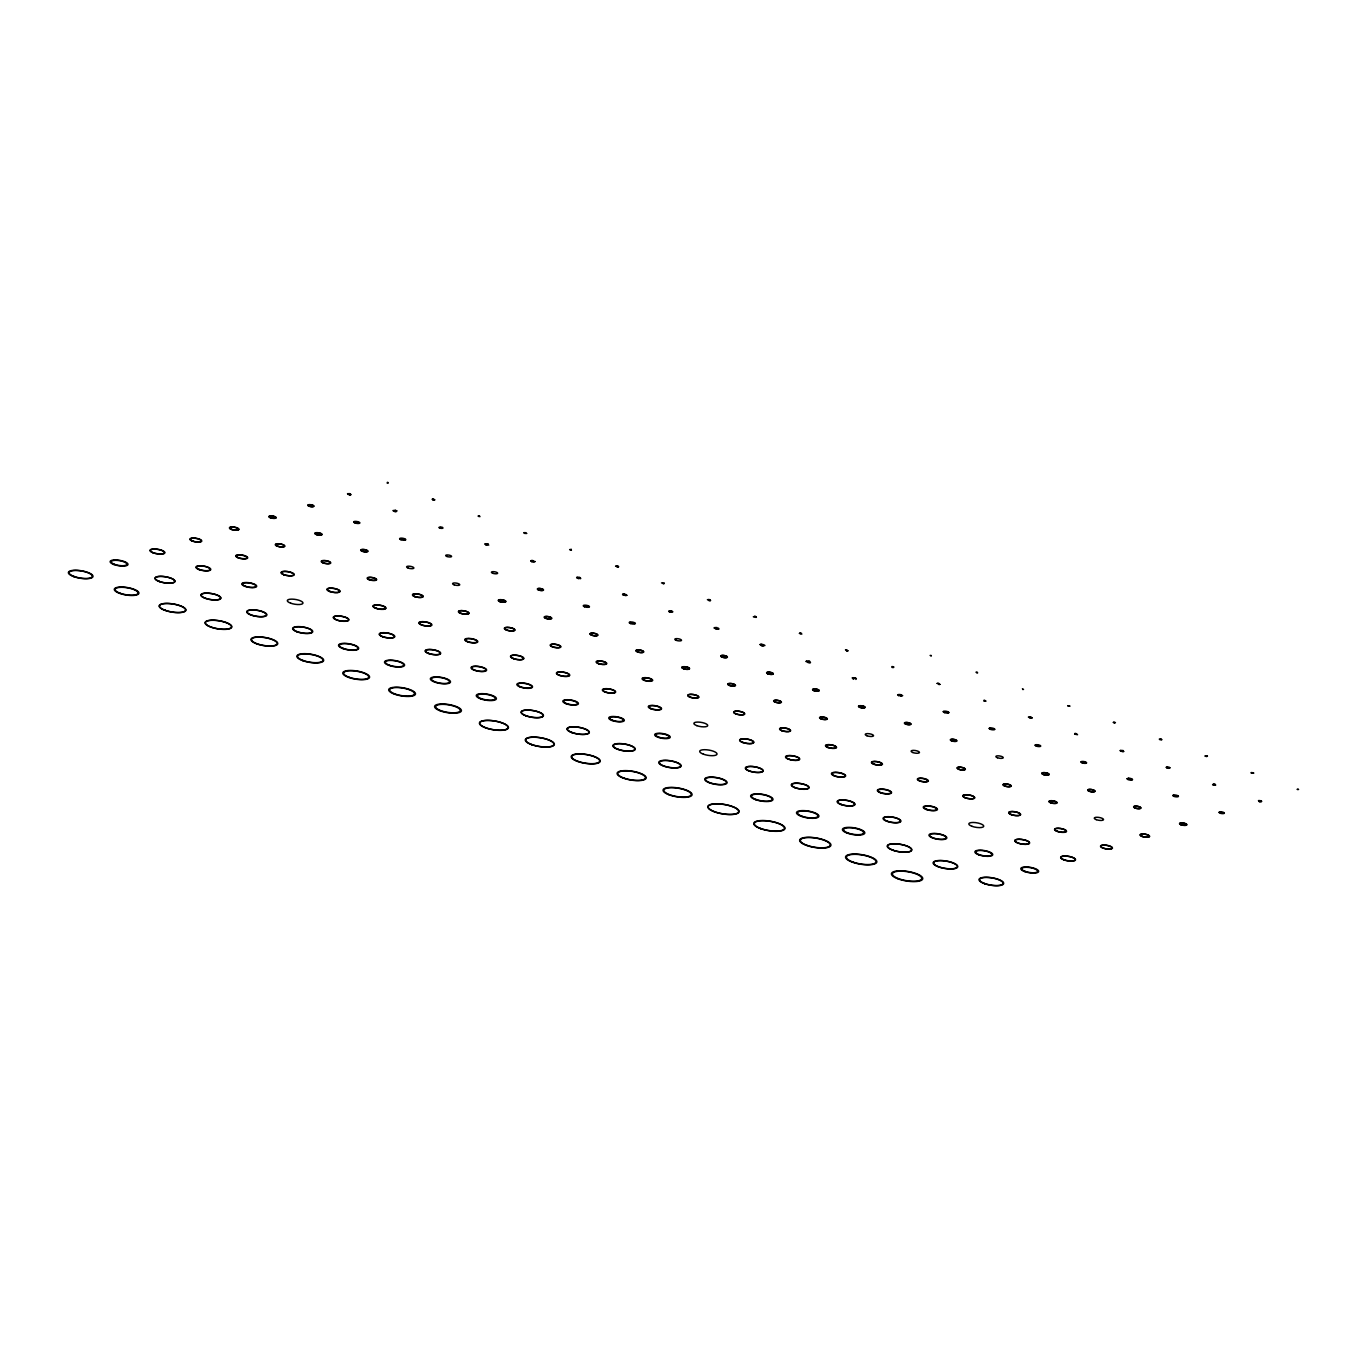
<?xml version="1.0" encoding="UTF-8"?>
<svg xmlns="http://www.w3.org/2000/svg" width="1368" height="1368" viewBox="0 0 1368 1368"><rect width="100%" height="100%" fill="white"/><g stroke="black" fill="none" stroke-linecap="round" stroke-linejoin="round"><path stroke-width="1.5" d="M394.976 511.598L392.924 510.589L395.335 510.298M530.972 560.794L531.605 560.589M535.11 561.513L531.605 561.632M577.399 578.356L576.646 577.501L579.126 577.381M764.951 645.508L763.498 644.584M806.128 661.616L806.607 661M1029.848 717.875L1028.394 717.071L1030.275 716.832M1032.173 717.721L1029.967 717.892M1120.306 750.844L1121.093 751.186L1120.255 750.519M484.768 544.054L486.05 544.909M580.75 578.39L580.442 578.732M714.985 627.502L714.01 627.912L716.011 628.955M716.165 628.989L718.679 629.024L718.456 628.083M756.384 617.293L755.7 617.413M799.305 633.418L801.477 633.213M534.82 561.667L533.366 561.923M615.566 566.232L617.19 566.113M661.479 582.99L662.112 582.768M985.986 701.083L984.139 700.091M1261.484 801.562L1259.244 801.682M523.995 532.648L525.928 532.699M571.379 549.303L569.652 549.611L571.431 550.312M626.493 595.285L624.595 594.071M710.591 600.449L709.496 599.697M756.35 617.19L754.418 616.318M762.489 644.345L759.975 644.533L761.429 645.628M434.836 499.85L433.571 499.953M439.761 527.056L438.854 527.535L440.496 528.253M530.733 560.743L532.289 560.572M760.317 644.465L761.463 644.277M806.231 661.274L808.009 662.471M901.187 696.073L902.675 695.628L901.016 694.876M1113.347 722.389C1118.408 722.355 1112.817 723.33 1114.373 723.022M1159.26 739.148L1160.252 739.062M1169.247 768.354L1170.016 767.875L1168.87 767.328M1205.174 755.923L1206.986 755.923M1251.087 772.681L1251.874 772.527M1067.69 705.7L1069.759 706.025M1069.742 706.179L1068.186 706.144M930.103 655.426L931.163 655.443M526.817 533.452L524.782 533.417M663.993 583.743L664.369 583.196M707.393 599.663L709.547 599.663M899.033 694.636L897.647 695.012L899.323 695.816M1167.349 767.089L1166.494 767.653M977.18 672.133C973.503 672.098 979.779 673.124 976.855 672.731M442.856 528.287L442.462 528.39M848.006 650.758L846.484 650.775M898.537 694.705L898.759 695.628M938.995 683.453L937.251 683.487M1032.139 717.909L1030.788 718.012M1113.398 722.355L1114.339 722.287M1161.569 739.866L1159.842 739.712M1215.673 785.01L1214.066 784.993M1253.327 773.279L1251.293 773.074M1258.645 800.707L1259.671 801.682M1260.783 801.768L1261.672 801.221M1023.538 689.438L1022.409 688.805M347.506 493.677L348.378 493.66M350.43 494.72L350.071 493.899L350.841 494.429M434.528 499.85L433.759 499.97M624.116 594.105L622.867 594.293L624.355 594.122M669.944 610.778L668.73 611.257L669.431 611.821M718.764 628.989L717.807 629.109M856.385 678.477L856.129 678.545M939.97 684.359L938.602 684.41M433.16 499.098L432.202 499.166L433.998 499.234M576.886 577.381L577.963 577.33M626.63 595.422L623.551 595.2M669.704 610.898L668.866 611.496M708.453 600.449L710.419 600.552M810.506 662.557L808.129 662.574M855.41 678.066C849.22 676.561 854.487 679.93 853.717 679.28M856.009 679.229L855.889 679.434M937.097 683.401L938.38 683.419M1120.495 750.365L1123.179 750.553M1122.016 751.511L1123.915 751.459L1121.811 751.391M1298.386 789.353L1297.086 789.37L1298.557 789.473M478.27 515.839L478.834 515.787M486.239 543.814L485.315 543.78L487.162 543.831M488.718 545.182L488 544.122M617.344 567.07L618.421 567.053L617.122 567.053M709.479 600.637L710.283 600.586M672.013 612.146L672.834 611.787L671.483 611.154M846.518 649.817L845.475 649.817L846.963 649.885M810.318 662.608L809.172 662.608M939.85 684.393L938.875 684.359M1206.713 756.607L1205.157 756.128M847.801 650.826L846.672 650.877M1077.556 734.719L1074.632 734.12M350.687 494.84L348.891 494.652M616.113 566.01L618.165 566.301M799.75 633.093L800.348 633.076M801.853 634.085L800.383 633.982M852.401 677.776L854.47 677.844M898.314 694.551L899.939 694.67M1215.451 785.078L1213.433 784.856M1258.457 800.588L1259.073 800.536M350.499 494.857L349.592 494.857M985.268 701.117L985.439 701.203M931.351 655.973L930.873 655.87M762.848 645.833L763.925 645.918M388.204 483.178L387.127 483.075M396.173 511.7L395.113 511.666M479.963 516.642L478.304 516.352M893.321 667.618L891.953 667.413M899.272 694.619L900.076 694.688M901.392 696.209L900.777 696.192M1167.246 767.02L1166.152 767.311L1167.297 768.132M531.93 560.487L533.554 560.777M708.419 599.543L709.445 599.646M891.902 666.541L893.39 666.763M1023.042 689.523L1022.768 689.506M387.383 482.323L387.948 482.408M348.754 493.66L349.267 493.711M441.676 528.424L440.633 528.287M671.192 612.18L670.132 612.146M984.943 701.22L983.763 701.014M1075.727 733.573L1074.735 733.556L1076.753 733.71M662.83 582.871L663.805 582.973M715.772 627.45L717.225 627.655M807.582 660.966L809.206 661.223M1167.485 767.02L1169.794 767.653M440.53 526.971L441.83 527.193M663.343 583.845L663.121 583.726M625.108 595.525L626.886 595.251L625.826 594.447M670.081 610.778L671.893 611.154M1168.563 768.354L1167.605 768.132M1259.432 800.554L1260.578 800.742M487.367 545.234L486.085 544.994M762.882 645.901L761.583 645.679M1160.303 739.011L1161.295 739.233M1252.233 772.629L1253.669 773.108M1215.109 784.12L1212.578 784.668M349.028 493.574L350.259 493.831M479.262 515.804L479.535 515.839M579.04 578.75L578.117 578.493M1206.473 755.871L1207.465 756.111M1213.912 783.915L1212.783 784.634M900.058 694.551L901.17 694.773M1030.258 716.781L1031.181 717.02M754.914 616.318L755.854 616.54M433.417 499.85L432.51 499.645M395.335 510.349L397.113 510.931M487.145 543.9L488.137 544.071M854.572 677.981L855.564 678.118M1252.524 772.663L1253.567 772.988M617.447 566.164L618.661 566.591M579.416 577.433L580.066 577.638M669.995 612.112L669.978 611.992M892.928 666.729L893.937 667.122M808.967 661.24L809.924 661.445M432.955 499.816L432.562 499.576M524.696 533.383L523.995 533.024M440.257 528.185L439.607 527.945M532.203 561.735L531.28 561.393M1160.936 739.182L1161.842 739.575M753.323 616.797L754.281 617.173M623.928 595.217L622.525 594.311L623.483 595.08M579.707 577.604L580.408 577.775M1260.92 800.844L1261.21 801.101M442.462 527.398L442.77 527.535M347.746 494.173L348.327 494.481M354.141 521.977L359.442 522.901L354.192 521.875M400.191 538.77L405.219 539.591L400.191 538.77M583.657 605.785L589.027 606.725L583.709 605.682M629.707 622.56L634.803 623.398L629.707 622.56M943.424 711.651L948.725 712.574L943.458 711.599M989.406 728.426L994.57 729.315L989.44 728.375M1035.388 745.201L1040.415 746.073L1035.405 745.15M1081.319 761.959L1086.312 762.831L1081.336 761.908M1127.283 778.734L1132.157 779.589L1127.3 778.683M1173.265 795.509L1178.019 796.279L1173.265 795.509M1219.315 812.284L1223.779 813.071L1219.333 812.25M1220.341 811.908L1220.222 811.925A2.839 0.855 9.3 0 0 1219.948 813.156A2.839 0.855 9.3 0 0 1224.326 813.173A2.839 0.855 9.3 0 0 1220.359 811.72M1128.685 778.306L1128.532 778.324A2.839 0.855 9.3 0 0 1128.121 779.64A2.839 0.855 9.3 0 0 1132.516 779.64A2.839 0.855 9.3 0 0 1128.532 778.187M944.484 712.591A2.839 0.855 9.3 0 0 948.862 712.591A2.839 0.855 9.3 0 0 944.895 711.155A2.839 0.855 9.3 0 0 944.484 712.591M990.398 729.349A2.839 0.855 9.3 0 0 994.775 729.366A2.839 0.855 9.3 0 0 990.808 727.913A2.839 0.855 9.3 0 0 990.398 729.349M1036.311 746.107A2.839 0.855 9.3 0 0 1040.689 746.124A2.839 0.855 9.3 0 0 1036.705 744.671A2.839 0.855 9.3 0 0 1036.311 746.107M1082.208 762.882A2.839 0.855 9.3 0 0 1086.602 762.882A2.839 0.855 9.3 0 0 1082.618 761.429A2.839 0.855 9.3 0 0 1082.208 762.882M1174.035 796.398A2.839 0.855 9.3 0 0 1178.412 796.415A2.839 0.855 9.3 0 0 1174.445 794.962A2.839 0.855 9.3 0 0 1174.035 796.398M309.117 506.211A3.112 0.941 9.3 0 0 313.939 506.211A3.112 0.941 9.3 0 0 309.578 504.621A3.112 0.941 9.3 0 0 309.117 506.211M309.288 506.16A2.821 0.855 9.3 0 0 313.665 506.16A2.821 0.855 9.3 0 0 309.698 504.724A2.821 0.855 9.3 0 0 309.288 506.16M355.03 522.969A3.112 0.941 9.3 0 0 359.852 522.969A3.112 0.941 9.3 0 0 355.475 521.379A3.112 0.941 9.3 0 0 355.03 522.969M400.944 539.727A3.112 0.941 9.3 0 0 405.766 539.744A3.112 0.941 9.3 0 0 401.388 538.137A3.112 0.941 9.3 0 0 400.944 539.727M446.926 556.468A2.992 0.906 9.3 0 0 451.56 556.485A2.992 0.906 9.3 0 0 447.353 554.946A2.992 0.906 9.3 0 0 446.926 556.468M492.736 573.26A3.146 0.958 9.3 0 0 497.627 573.26A3.146 0.958 9.3 0 0 493.198 571.653A3.146 0.958 9.3 0 0 492.736 573.26M538.65 590.018A3.146 0.958 9.3 0 0 543.524 590.035A3.146 0.958 9.3 0 0 539.112 588.411A3.146 0.958 9.3 0 0 538.65 590.018M538.821 589.967A2.856 0.872 9.3 0 0 543.25 589.984A2.856 0.872 9.3 0 0 539.231 588.514A2.856 0.872 9.3 0 0 538.821 589.967M584.563 606.776A3.146 0.958 9.3 0 0 589.437 606.793A3.146 0.958 9.3 0 0 585.025 605.169A3.146 0.958 9.3 0 0 584.563 606.776M630.477 623.534A3.146 0.958 9.3 0 0 635.351 623.551A3.146 0.958 9.3 0 0 630.939 621.944A3.146 0.958 9.3 0 0 630.477 623.534M676.254 640.344A3.403 1.026 9.3 0 0 681.503 640.361A3.403 1.026 9.3 0 0 676.732 638.617A3.403 1.026 9.3 0 0 676.254 640.344M722.15 657.102A3.403 1.026 9.3 0 0 727.417 657.119A3.403 1.026 9.3 0 0 722.646 655.375A3.403 1.026 9.3 0 0 722.15 657.102A3.181 0.975 9.3 0 0 727.212 657.085A3.181 0.975 9.3 0 0 722.731 655.443A3.181 0.975 9.3 0 0 722.27 657.067M768.064 673.877A3.403 1.026 9.3 0 0 773.33 673.877A3.403 1.026 9.3 0 0 768.559 672.133A3.403 1.026 9.3 0 0 768.064 673.877M768.235 673.826A3.112 0.941 9.3 0 0 773.057 673.826A3.112 0.941 9.3 0 0 768.679 672.235A3.112 0.941 9.3 0 0 768.235 673.826M813.977 690.635A3.403 1.026 9.3 0 0 819.244 690.635A3.403 1.026 9.3 0 0 814.473 688.908A3.403 1.026 9.3 0 0 813.977 690.635M814.165 690.584A3.078 0.941 9.3 0 0 818.936 690.584A3.078 0.941 9.3 0 0 814.61 689.01A3.078 0.941 9.3 0 0 814.165 690.584M859.891 707.393A3.403 1.026 9.3 0 0 865.157 707.41A3.403 1.026 9.3 0 0 860.386 705.666A3.403 1.026 9.3 0 0 859.891 707.393M860.096 707.324A3.044 0.923 9.3 0 0 864.798 707.341A3.044 0.923 9.3 0 0 860.523 705.785A3.044 0.923 9.3 0 0 860.096 707.324M905.804 724.151A3.403 1.026 9.3 0 0 911.071 724.168A3.403 1.026 9.3 0 0 906.283 722.424A3.403 1.026 9.3 0 0 905.804 724.151M906.043 724.082A2.975 0.906 9.3 0 0 910.643 724.099A2.975 0.906 9.3 0 0 906.471 722.561A2.975 0.906 9.3 0 0 906.043 724.082M951.718 740.909A3.403 1.026 9.3 0 0 956.967 740.926A3.403 1.026 9.3 0 0 952.196 739.182A3.403 1.026 9.3 0 0 951.718 740.909M952.025 740.823A2.839 0.855 9.3 0 0 956.42 740.823A2.839 0.855 9.3 0 0 952.436 739.37A2.839 0.855 9.3 0 0 952.025 740.823M997.426 757.735A3.762 1.146 9.3 0 0 1003.24 757.752A3.762 1.146 9.3 0 0 997.956 755.82A3.762 1.146 9.3 0 0 997.426 757.735M1043.322 774.493A3.762 1.146 9.3 0 0 1049.153 774.51A3.762 1.146 9.3 0 0 1043.87 772.595A3.762 1.146 9.3 0 0 1043.322 774.493M1043.459 774.459A3.54 1.077 9.3 0 0 1048.931 774.476A3.54 1.077 9.3 0 0 1043.955 772.663A3.54 1.077 9.3 0 0 1043.459 774.459M1089.236 791.268A3.762 1.146 9.3 0 0 1095.05 791.268A3.762 1.146 9.3 0 0 1089.783 789.353A3.762 1.146 9.3 0 0 1089.236 791.268M1089.407 791.217A3.471 1.06 9.3 0 0 1094.776 791.217A3.471 1.06 9.3 0 0 1089.903 789.439A3.471 1.06 9.3 0 0 1089.407 791.217M1135.149 808.026A3.762 1.146 9.3 0 0 1140.963 808.043A3.762 1.146 9.3 0 0 1135.697 806.111A3.762 1.146 9.3 0 0 1135.149 808.026A3.437 1.043 9.3 0 0 1140.655 807.975A3.437 1.043 9.3 0 0 1135.833 806.214A3.437 1.043 9.3 0 0 1135.337 807.975M1181.063 824.784A3.762 1.146 9.3 0 0 1186.877 824.801A3.762 1.146 9.3 0 0 1181.61 822.869A3.762 1.146 9.3 0 0 1181.063 824.784M1181.268 824.733A3.403 1.026 9.3 0 0 1186.535 824.733A3.403 1.026 9.3 0 0 1181.747 822.989A3.403 1.026 9.3 0 0 1181.268 824.733M270.402 517.788A3.762 1.146 9.3 0 0 276.216 517.788A3.762 1.146 9.3 0 0 270.932 515.873A3.762 1.146 9.3 0 0 270.402 517.788M270.642 517.702A3.334 1.009 9.3 0 0 275.789 517.72A3.334 1.009 9.3 0 0 271.12 516.01A3.334 1.009 9.3 0 0 270.642 517.702M316.316 534.546A3.762 1.146 9.3 0 0 322.13 534.546A3.762 1.146 9.3 0 0 316.846 532.631A3.762 1.146 9.3 0 0 316.316 534.546M316.589 534.461A3.266 0.992 9.3 0 0 321.634 534.478A3.266 0.992 9.3 0 0 317.051 532.802A3.266 0.992 9.3 0 0 316.589 534.461M362.212 551.304A3.762 1.146 9.3 0 0 368.026 551.321A3.762 1.146 9.3 0 0 362.759 549.389A3.762 1.146 9.3 0 0 362.212 551.304M362.537 551.201A3.181 0.975 9.3 0 0 367.479 551.219A3.181 0.975 9.3 0 0 362.999 549.577A3.181 0.975 9.3 0 0 362.537 551.201M408.177 568.062A3.676 1.111 9.3 0 0 413.871 568.062A3.676 1.111 9.3 0 0 408.707 566.181A3.676 1.111 9.3 0 0 408.177 568.062M454.125 584.803A3.608 1.094 9.3 0 0 459.716 584.82A3.608 1.094 9.3 0 0 454.638 582.956A3.608 1.094 9.3 0 0 454.125 584.803M499.867 601.612A3.899 1.18 9.3 0 0 505.904 601.629A3.899 1.18 9.3 0 0 500.431 599.629A3.899 1.18 9.3 0 0 499.867 601.612M500.072 601.561A3.54 1.077 9.3 0 0 505.561 601.561A3.54 1.077 9.3 0 0 500.585 599.748A3.54 1.077 9.3 0 0 500.072 601.561M545.781 618.37A3.899 1.18 9.3 0 0 551.817 618.387A3.899 1.18 9.3 0 0 546.345 616.387A3.899 1.18 9.3 0 0 545.781 618.37M546.02 618.302A3.471 1.06 9.3 0 0 551.389 618.319A3.471 1.06 9.3 0 0 546.516 616.54A3.471 1.06 9.3 0 0 546.02 618.302M591.66 635.145A3.967 1.197 9.3 0 0 597.799 635.162A3.967 1.197 9.3 0 0 592.224 633.127A3.967 1.197 9.3 0 0 591.66 635.145A3.813 1.163 9.3 0 0 597.662 635.145A3.813 1.163 9.3 0 0 592.293 633.179A3.813 1.163 9.3 0 0 591.728 635.128M637.556 651.903A3.967 1.197 9.3 0 0 643.712 651.92A3.967 1.197 9.3 0 0 638.138 649.885A3.967 1.197 9.3 0 0 637.556 651.903A3.745 1.146 9.3 0 0 643.49 651.886A3.745 1.146 9.3 0 0 638.223 649.971A3.745 1.146 9.3 0 0 637.676 651.869M683.47 668.678A3.967 1.197 9.3 0 0 689.609 668.678A3.967 1.197 9.3 0 0 684.051 666.661A3.967 1.197 9.3 0 0 683.47 668.678A3.676 1.111 9.3 0 0 689.335 668.644A3.676 1.111 9.3 0 0 684.171 666.746A3.676 1.111 9.3 0 0 683.641 668.627M729.383 685.436A3.967 1.197 9.3 0 0 735.522 685.454A3.967 1.197 9.3 0 0 729.965 683.419A3.967 1.197 9.3 0 0 729.383 685.436M729.589 685.368A3.608 1.094 9.3 0 0 735.18 685.385A3.608 1.094 9.3 0 0 730.102 683.538A3.608 1.094 9.3 0 0 729.589 685.368M775.297 702.194A3.967 1.197 9.3 0 0 781.436 702.212A3.967 1.197 9.3 0 0 775.878 700.177A3.967 1.197 9.3 0 0 775.297 702.194M775.536 702.126A3.54 1.077 9.3 0 0 781.025 702.143A3.54 1.077 9.3 0 0 776.049 700.313A3.54 1.077 9.3 0 0 775.536 702.126M821.21 718.952A3.967 1.197 9.3 0 0 827.349 718.969A3.967 1.197 9.3 0 0 821.775 716.935A3.967 1.197 9.3 0 0 821.21 718.952M821.535 718.867A3.403 1.026 9.3 0 0 826.785 718.867A3.403 1.026 9.3 0 0 822.014 717.123A3.403 1.026 9.3 0 0 821.535 718.867M866.953 735.762A4.241 1.3 9.3 0 0 873.536 735.779A4.241 1.3 9.3 0 0 867.568 733.607A4.241 1.3 9.3 0 0 866.953 735.762M912.866 752.537A4.241 1.3 9.3 0 0 919.45 752.537A4.241 1.3 9.3 0 0 913.482 750.365A4.241 1.3 9.3 0 0 912.866 752.537M958.78 769.295A4.241 1.3 9.3 0 0 965.363 769.312A4.241 1.3 9.3 0 0 959.395 767.123A4.241 1.3 9.3 0 0 958.78 769.295A3.899 1.18 9.3 0 0 965.004 769.244A3.899 1.18 9.3 0 0 959.549 767.243A3.899 1.18 9.3 0 0 958.985 769.226M1004.693 786.053A4.241 1.3 9.3 0 0 1011.277 786.07A4.241 1.3 9.3 0 0 1005.309 783.881A4.241 1.3 9.3 0 0 1004.693 786.053M1004.933 785.984A3.813 1.163 9.3 0 0 1010.849 785.984A3.813 1.163 9.3 0 0 1005.48 784.035A3.813 1.163 9.3 0 0 1004.933 785.984M1050.607 802.811A4.241 1.3 9.3 0 0 1057.173 802.828A4.241 1.3 9.3 0 0 1051.223 800.656A4.241 1.3 9.3 0 0 1050.607 802.811M1050.915 802.725A3.676 1.111 9.3 0 0 1056.626 802.725A3.676 1.111 9.3 0 0 1051.445 800.844A3.676 1.111 9.3 0 0 1050.915 802.725M1096.264 819.654A4.668 1.419 9.3 0 0 1103.514 819.671A4.668 1.419 9.3 0 0 1096.948 817.26A4.668 1.419 9.3 0 0 1096.264 819.654M1142.058 836.446A4.891 1.488 9.3 0 0 1149.633 836.464A4.891 1.488 9.3 0 0 1142.776 833.95A4.891 1.488 9.3 0 0 1142.058 836.446M1142.229 836.395A4.6 1.402 9.3 0 0 1149.359 836.412A4.6 1.402 9.3 0 0 1142.879 834.053A4.6 1.402 9.3 0 0 1142.229 836.395M231.397 529.433A4.891 1.488 9.3 0 0 238.972 529.45A4.891 1.488 9.3 0 0 232.098 526.954A4.891 1.488 9.3 0 0 231.397 529.433M231.602 529.382A4.514 1.368 9.3 0 0 238.613 529.399A4.514 1.368 9.3 0 0 232.252 527.073A4.514 1.368 9.3 0 0 231.602 529.382M277.311 546.208A4.891 1.488 9.3 0 0 284.869 546.225A4.891 1.488 9.3 0 0 278.012 543.712A4.891 1.488 9.3 0 0 277.311 546.208M277.55 546.14A4.463 1.351 9.3 0 0 284.458 546.14A4.463 1.351 9.3 0 0 278.2 543.865A4.463 1.351 9.3 0 0 277.55 546.14M323.224 562.966A4.891 1.488 9.3 0 0 330.782 562.983A4.891 1.488 9.3 0 0 323.925 560.47A4.891 1.488 9.3 0 0 323.224 562.966M323.532 562.864A4.326 1.317 9.3 0 0 330.235 562.881A4.326 1.317 9.3 0 0 324.165 560.675A4.326 1.317 9.3 0 0 323.532 562.864M369.121 579.724A4.891 1.488 9.3 0 0 376.696 579.741A4.891 1.488 9.3 0 0 369.839 577.245A4.891 1.488 9.3 0 0 369.121 579.724M369.531 579.604A4.172 1.265 9.3 0 0 375.995 579.622A4.172 1.265 9.3 0 0 370.129 577.484A4.172 1.265 9.3 0 0 369.531 579.604M414.726 596.585A5.455 1.659 9.3 0 0 423.174 596.602A5.455 1.659 9.3 0 0 415.513 593.798A5.455 1.659 9.3 0 0 414.726 596.585M414.846 596.551A5.233 1.59 9.3 0 0 422.951 596.568A5.233 1.59 9.3 0 0 415.598 593.883A5.233 1.59 9.3 0 0 414.846 596.551M460.623 613.343A5.455 1.659 9.3 0 0 469.07 613.36A5.455 1.659 9.3 0 0 461.426 610.573A5.455 1.659 9.3 0 0 460.623 613.343M460.794 613.291A5.164 1.573 9.3 0 0 468.796 613.309A5.164 1.573 9.3 0 0 461.529 610.658A5.164 1.573 9.3 0 0 460.794 613.291M506.536 630.101A5.455 1.659 9.3 0 0 514.984 630.118A5.455 1.659 9.3 0 0 507.323 627.331A5.455 1.659 9.3 0 0 506.536 630.101M506.741 630.049A5.096 1.556 9.3 0 0 514.642 630.067A5.096 1.556 9.3 0 0 507.477 627.45A5.096 1.556 9.3 0 0 506.741 630.049M552.45 646.876A5.455 1.659 9.3 0 0 560.897 646.893A5.455 1.659 9.3 0 0 553.236 644.089A5.455 1.659 9.3 0 0 552.45 646.876M552.689 646.79A5.027 1.522 9.3 0 0 560.487 646.808A5.027 1.522 9.3 0 0 553.424 644.242A5.027 1.522 9.3 0 0 552.689 646.79M598.363 663.634A5.455 1.659 9.3 0 0 606.811 663.651A5.455 1.659 9.3 0 0 599.15 660.847A5.455 1.659 9.3 0 0 598.363 663.634M598.688 663.531A4.891 1.488 9.3 0 0 606.246 663.548A4.891 1.488 9.3 0 0 599.389 661.052A4.891 1.488 9.3 0 0 598.688 663.531M644.277 680.392A5.455 1.659 9.3 0 0 652.724 680.409A5.455 1.659 9.3 0 0 645.063 677.622A5.455 1.659 9.3 0 0 644.277 680.392M644.67 680.272A4.737 1.436 9.3 0 0 652.023 680.289A4.737 1.436 9.3 0 0 645.354 677.861A4.737 1.436 9.3 0 0 644.67 680.272M690.071 697.184A5.66 1.727 9.3 0 0 698.843 697.201A5.66 1.727 9.3 0 0 690.891 694.311A5.66 1.727 9.3 0 0 690.071 697.184M690.19 697.15A5.455 1.659 9.3 0 0 698.62 697.167A5.455 1.659 9.3 0 0 690.977 694.38A5.455 1.659 9.3 0 0 690.19 697.15M735.967 713.959A5.66 1.727 9.3 0 0 744.739 713.976A5.66 1.727 9.3 0 0 736.788 711.069A5.66 1.727 9.3 0 0 735.967 713.959M736.138 713.908A5.386 1.642 9.3 0 0 744.466 713.925A5.386 1.642 9.3 0 0 736.907 711.155A5.386 1.642 9.3 0 0 736.138 713.908M781.88 730.717A5.66 1.727 9.3 0 0 790.653 730.734A5.66 1.727 9.3 0 0 782.701 727.827A5.66 1.727 9.3 0 0 781.88 730.717M782.086 730.649A5.301 1.607 9.3 0 0 790.311 730.666A5.301 1.607 9.3 0 0 782.855 727.947A5.301 1.607 9.3 0 0 782.086 730.649M827.794 747.475A5.66 1.727 9.3 0 0 836.566 747.492A5.66 1.727 9.3 0 0 828.615 744.585A5.66 1.727 9.3 0 0 827.794 747.475M828.033 747.407A5.233 1.59 9.3 0 0 836.156 747.424A5.233 1.59 9.3 0 0 828.786 744.739A5.233 1.59 9.3 0 0 828.033 747.407M873.707 764.233A5.66 1.727 9.3 0 0 882.48 764.25A5.66 1.727 9.3 0 0 874.528 761.36A5.66 1.727 9.3 0 0 873.707 764.233M874.032 764.148A5.096 1.556 9.3 0 0 881.915 764.165A5.096 1.556 9.3 0 0 874.768 761.548A5.096 1.556 9.3 0 0 874.032 764.148M919.621 780.991A5.66 1.727 9.3 0 0 928.393 781.025A5.66 1.727 9.3 0 0 920.442 778.118A5.66 1.727 9.3 0 0 919.621 780.991M920.014 780.871A4.959 1.505 9.3 0 0 927.692 780.889A4.959 1.505 9.3 0 0 920.732 778.358A4.959 1.505 9.3 0 0 920.014 780.871M965.278 797.835A6.122 1.864 9.3 0 0 974.751 797.852A6.122 1.864 9.3 0 0 966.15 794.722A6.122 1.864 9.3 0 0 965.278 797.835M965.398 797.801A5.899 1.796 9.3 0 0 974.529 797.818A5.899 1.796 9.3 0 0 966.253 794.791A5.899 1.796 9.3 0 0 965.398 797.801M1011.191 814.593A6.122 1.864 9.3 0 0 1020.665 814.627A6.122 1.864 9.3 0 0 1012.063 811.481A6.122 1.864 9.3 0 0 1011.191 814.593A5.831 1.778 9.3 0 0 1020.374 814.576A5.831 1.778 9.3 0 0 1012.183 811.583A5.831 1.778 9.3 0 0 1011.345 814.558M1057.088 831.368A6.122 1.864 9.3 0 0 1066.561 831.385A6.122 1.864 9.3 0 0 1057.977 828.239A6.122 1.864 9.3 0 0 1057.088 831.368M1057.293 831.299A5.763 1.744 9.3 0 0 1066.219 831.316A5.763 1.744 9.3 0 0 1058.131 828.358A5.763 1.744 9.3 0 0 1057.293 831.299M1103.001 848.126A6.122 1.864 9.3 0 0 1112.475 848.143A6.122 1.864 9.3 0 0 1103.89 845.014A6.122 1.864 9.3 0 0 1103.001 848.126M1103.241 848.057A5.694 1.727 9.3 0 0 1112.064 848.074A5.694 1.727 9.3 0 0 1104.062 845.15A5.694 1.727 9.3 0 0 1103.241 848.057M192.341 541.112A6.122 1.864 9.3 0 0 201.814 541.13A6.122 1.864 9.3 0 0 193.23 538A6.122 1.864 9.3 0 0 192.341 541.112M192.666 541.027A5.54 1.693 9.3 0 0 201.25 541.044A5.54 1.693 9.3 0 0 193.469 538.188A5.54 1.693 9.3 0 0 192.666 541.027M238.254 557.887A6.122 1.864 9.3 0 0 247.728 557.905A6.122 1.864 9.3 0 0 239.143 554.758A6.122 1.864 9.3 0 0 238.254 557.887M238.648 557.768A5.404 1.642 9.3 0 0 247.027 557.785A5.404 1.642 9.3 0 0 239.434 554.998A5.404 1.642 9.3 0 0 238.648 557.768M283.843 574.731A6.686 2.035 9.3 0 0 294.188 574.765A6.686 2.035 9.3 0 0 284.8 571.328A6.686 2.035 9.3 0 0 283.843 574.731M283.997 574.697A6.395 1.949 9.3 0 0 293.915 574.714A6.395 1.949 9.3 0 0 284.92 571.431A6.395 1.949 9.3 0 0 283.997 574.697M329.756 591.506A6.686 2.035 9.3 0 0 340.102 591.523A6.686 2.035 9.3 0 0 330.714 588.086A6.686 2.035 9.3 0 0 329.756 591.506M329.962 591.438A6.293 1.915 9.3 0 0 339.726 591.455A6.293 1.915 9.3 0 0 330.885 588.223A6.293 1.915 9.3 0 0 329.962 591.438M375.67 608.264A6.686 2.035 9.3 0 0 386.015 608.281A6.686 2.035 9.3 0 0 376.627 604.861A6.686 2.035 9.3 0 0 375.67 608.264M375.909 608.196A6.259 1.898 9.3 0 0 385.588 608.213A6.259 1.898 9.3 0 0 376.816 604.998A6.259 1.898 9.3 0 0 375.909 608.196M421.566 625.022A6.686 2.035 9.3 0 0 431.929 625.039A6.686 2.035 9.3 0 0 422.541 621.619A6.686 2.035 9.3 0 0 421.566 625.022M421.891 624.919A6.122 1.864 9.3 0 0 431.365 624.954A6.122 1.864 9.3 0 0 422.78 621.807A6.122 1.864 9.3 0 0 421.891 624.919M467.48 641.78A6.686 2.035 9.3 0 0 477.842 641.797A6.686 2.035 9.3 0 0 468.454 638.377A6.686 2.035 9.3 0 0 467.48 641.78M467.89 641.66A5.968 1.813 9.3 0 0 477.141 641.678A5.968 1.813 9.3 0 0 468.745 638.617A5.968 1.813 9.3 0 0 467.89 641.66M513.325 658.572A6.789 2.069 9.3 0 0 523.859 658.589A6.789 2.069 9.3 0 0 514.317 655.101A6.789 2.069 9.3 0 0 513.325 658.572A6.515 1.984 9.3 0 0 523.585 658.538A6.515 1.984 9.3 0 0 514.436 655.204A6.515 1.984 9.3 0 0 513.496 658.521M559.238 675.33A6.789 2.069 9.3 0 0 569.772 675.347A6.789 2.069 9.3 0 0 560.23 671.859A6.789 2.069 9.3 0 0 559.238 675.33M559.478 675.262A6.361 1.932 9.3 0 0 569.344 675.279A6.361 1.932 9.3 0 0 560.401 672.013A6.361 1.932 9.3 0 0 559.478 675.262M605.152 692.088A6.789 2.069 9.3 0 0 615.686 692.105A6.789 2.069 9.3 0 0 606.144 688.634A6.789 2.069 9.3 0 0 605.152 692.088M605.477 691.986A6.224 1.898 9.3 0 0 615.121 692.02A6.224 1.898 9.3 0 0 606.366 688.822A6.224 1.898 9.3 0 0 605.477 691.986M651.065 708.846A6.789 2.069 9.3 0 0 661.582 708.88A6.789 2.069 9.3 0 0 652.04 705.392A6.789 2.069 9.3 0 0 651.065 708.846M651.459 708.727A6.088 1.847 9.3 0 0 660.898 708.744A6.088 1.847 9.3 0 0 652.348 705.631A6.088 1.847 9.3 0 0 651.459 708.727M696.842 725.656A7.028 2.138 9.3 0 0 707.735 725.673A7.028 2.138 9.3 0 0 697.851 722.065A7.028 2.138 9.3 0 0 696.842 725.656M742.636 742.448A7.25 2.206 9.3 0 0 753.854 742.482A7.25 2.206 9.3 0 0 743.679 738.754A7.25 2.206 9.3 0 0 742.636 742.448M742.79 742.396A6.96 2.12 9.3 0 0 753.58 742.431A6.96 2.12 9.3 0 0 743.799 738.857A6.96 2.12 9.3 0 0 742.79 742.396M788.532 759.206A7.25 2.206 9.3 0 0 799.767 759.24A7.25 2.206 9.3 0 0 789.592 755.512A7.25 2.206 9.3 0 0 788.532 759.206M788.772 759.137A6.823 2.069 9.3 0 0 799.357 759.154A6.823 2.069 9.3 0 0 789.764 755.666A6.823 2.069 9.3 0 0 788.772 759.137M834.446 775.981A7.25 2.206 9.3 0 0 845.681 775.998A7.25 2.206 9.3 0 0 835.506 772.287A7.25 2.206 9.3 0 0 834.446 775.981M834.771 775.878A6.686 2.035 9.3 0 0 845.116 775.895A6.686 2.035 9.3 0 0 835.728 772.475A6.686 2.035 9.3 0 0 834.771 775.878M880.359 792.739A7.25 2.206 9.3 0 0 891.594 792.756A7.25 2.206 9.3 0 0 881.402 789.045A7.25 2.206 9.3 0 0 880.359 792.739M880.753 792.619A6.532 1.984 9.3 0 0 890.893 792.636A6.532 1.984 9.3 0 0 881.71 789.285A6.532 1.984 9.3 0 0 880.753 792.619M926.273 809.497A7.25 2.206 9.3 0 0 937.49 809.514A7.25 2.206 9.3 0 0 927.316 805.803A7.25 2.206 9.3 0 0 926.273 809.497M926.752 809.36A6.395 1.949 9.3 0 0 936.67 809.377A6.395 1.949 9.3 0 0 927.675 806.094A6.395 1.949 9.3 0 0 926.752 809.36M971.998 826.323A7.592 2.308 9.3 0 0 983.746 826.34A7.592 2.308 9.3 0 0 973.093 822.459A7.592 2.308 9.3 0 0 971.998 826.323M1017.895 843.081A7.592 2.308 9.3 0 0 1029.659 843.098A7.592 2.308 9.3 0 0 1019.006 839.217A7.592 2.308 9.3 0 0 1017.895 843.081M1018.066 843.03A7.302 2.223 9.3 0 0 1029.369 843.047A7.302 2.223 9.3 0 0 1019.126 839.302A7.302 2.223 9.3 0 0 1018.066 843.03M1063.808 859.839A7.592 2.308 9.3 0 0 1075.573 859.856A7.592 2.308 9.3 0 0 1064.902 855.975A7.592 2.308 9.3 0 0 1063.808 859.839M1064.013 859.788A7.233 2.206 9.3 0 0 1075.214 859.805A7.233 2.206 9.3 0 0 1065.056 856.094A7.233 2.206 9.3 0 0 1064.013 859.788M153.148 552.843A7.592 2.308 9.3 0 0 164.895 552.86A7.592 2.308 9.3 0 0 154.242 548.961A7.592 2.308 9.3 0 0 153.148 552.843M153.387 552.757A7.165 2.172 9.3 0 0 164.485 552.792A7.165 2.172 9.3 0 0 154.43 549.115A7.165 2.172 9.3 0 0 153.387 552.757M199.061 569.601A7.592 2.308 9.3 0 0 210.809 569.618A7.592 2.308 9.3 0 0 200.155 565.736A7.592 2.308 9.3 0 0 199.061 569.601M199.369 569.498A7.028 2.138 9.3 0 0 210.244 569.533A7.028 2.138 9.3 0 0 200.395 565.924A7.028 2.138 9.3 0 0 199.369 569.498M244.975 586.359A7.592 2.308 9.3 0 0 256.722 586.376A7.592 2.308 9.3 0 0 246.069 582.494A7.592 2.308 9.3 0 0 244.975 586.359M245.368 586.239A6.874 2.086 9.3 0 0 256.021 586.256A6.874 2.086 9.3 0 0 246.36 582.734A6.874 2.086 9.3 0 0 245.368 586.239M290.683 603.185A7.934 2.411 9.3 0 0 302.961 603.202A7.934 2.411 9.3 0 0 291.829 599.133A7.934 2.411 9.3 0 0 290.683 603.185M336.596 619.943A7.934 2.411 9.3 0 0 348.874 619.961A7.934 2.411 9.3 0 0 337.742 615.908A7.934 2.411 9.3 0 0 336.596 619.943A7.644 2.326 9.3 0 0 348.601 619.909A7.644 2.326 9.3 0 0 337.862 615.993A7.644 2.326 9.3 0 0 336.75 619.892M382.51 636.701A7.934 2.411 9.3 0 0 394.788 636.736A7.934 2.411 9.3 0 0 383.656 632.666A7.934 2.411 9.3 0 0 382.51 636.701M382.715 636.65A7.575 2.308 9.3 0 0 394.446 636.667A7.575 2.308 9.3 0 0 383.809 632.785A7.575 2.308 9.3 0 0 382.715 636.65M428.423 653.459A7.934 2.411 9.3 0 0 440.701 653.494A7.934 2.411 9.3 0 0 429.569 649.424A7.934 2.411 9.3 0 0 428.423 653.459M428.663 653.391A7.507 2.274 9.3 0 0 440.274 653.408A7.507 2.274 9.3 0 0 429.74 649.578A7.507 2.274 9.3 0 0 428.663 653.391M474.337 670.217A7.934 2.411 9.3 0 0 486.615 670.252A7.934 2.411 9.3 0 0 475.483 666.182A7.934 2.411 9.3 0 0 474.337 670.217M474.645 670.132A7.353 2.24 9.3 0 0 486.05 670.149A7.353 2.24 9.3 0 0 475.722 666.387A7.353 2.24 9.3 0 0 474.645 670.132M520.233 686.992A7.934 2.411 9.3 0 0 532.528 687.01A7.934 2.411 9.3 0 0 521.379 682.94A7.934 2.411 9.3 0 0 520.233 686.992M520.644 686.873A7.216 2.189 9.3 0 0 531.827 686.89A7.216 2.189 9.3 0 0 521.687 683.196A7.216 2.189 9.3 0 0 520.644 686.873M566.147 703.75A7.934 2.411 9.3 0 0 578.425 703.768A7.934 2.411 9.3 0 0 567.293 699.715A7.934 2.411 9.3 0 0 566.147 703.75M566.626 703.614A7.079 2.155 9.3 0 0 577.587 703.631A7.079 2.155 9.3 0 0 567.652 700.006A7.079 2.155 9.3 0 0 566.626 703.614M612.06 720.509A7.934 2.411 9.3 0 0 624.338 720.543A7.934 2.411 9.3 0 0 613.206 716.473A7.934 2.411 9.3 0 0 612.06 720.509M612.625 720.337A6.943 2.103 9.3 0 0 623.363 720.372A6.943 2.103 9.3 0 0 613.616 716.815A6.943 2.103 9.3 0 0 612.625 720.337M657.974 737.266A7.934 2.411 9.3 0 0 670.252 737.301A7.934 2.411 9.3 0 0 659.12 733.231A7.934 2.411 9.3 0 0 657.974 737.266M658.606 737.078A6.789 2.069 9.3 0 0 669.14 737.096A6.789 2.069 9.3 0 0 659.598 733.624A6.789 2.069 9.3 0 0 658.606 737.078M703.409 754.178A8.772 2.668 9.3 0 0 717.003 754.213A8.772 2.668 9.3 0 0 704.674 749.698A8.772 2.668 9.3 0 0 703.409 754.178M749.151 770.988A9.063 2.753 9.3 0 0 763.19 771.022A9.063 2.753 9.3 0 0 750.468 766.371A9.063 2.753 9.3 0 0 749.151 770.988M749.356 770.936A8.704 2.651 9.3 0 0 762.848 770.954A8.704 2.651 9.3 0 0 750.622 766.49A8.704 2.651 9.3 0 0 749.356 770.936M795.064 787.746A9.063 2.753 9.3 0 0 809.104 787.78A9.063 2.753 9.3 0 0 796.381 783.129A9.063 2.753 9.3 0 0 795.064 787.746M795.304 787.677A8.636 2.633 9.3 0 0 808.676 787.712A8.636 2.633 9.3 0 0 796.552 783.283A8.636 2.633 9.3 0 0 795.304 787.677M840.978 804.504A9.063 2.753 9.3 0 0 855.017 804.538A9.063 2.753 9.3 0 0 842.295 799.887A9.063 2.753 9.3 0 0 840.978 804.504M841.252 804.435A8.567 2.599 9.3 0 0 854.521 804.452A8.567 2.599 9.3 0 0 842.5 800.058A8.567 2.599 9.3 0 0 841.252 804.435M886.891 821.279A9.063 2.753 9.3 0 0 900.913 821.296A9.063 2.753 9.3 0 0 888.191 816.662A9.063 2.753 9.3 0 0 886.891 821.279M887.199 821.176A8.499 2.582 9.3 0 0 900.366 821.21A8.499 2.582 9.3 0 0 888.43 816.85A8.499 2.582 9.3 0 0 887.199 821.176M932.805 838.037A9.063 2.753 9.3 0 0 946.827 838.071A9.063 2.753 9.3 0 0 934.105 833.42A9.063 2.753 9.3 0 0 932.805 838.037M933.198 837.917A8.345 2.531 9.3 0 0 946.126 837.934A8.345 2.531 9.3 0 0 934.412 833.659A8.345 2.531 9.3 0 0 933.198 837.917M978.701 854.795A9.063 2.753 9.3 0 0 992.74 854.829A9.063 2.753 9.3 0 0 980.018 850.178A9.063 2.753 9.3 0 0 978.701 854.795M979.18 854.658A8.208 2.497 9.3 0 0 991.903 854.675A8.208 2.497 9.3 0 0 980.377 850.469A8.208 2.497 9.3 0 0 979.18 854.658M1024.615 871.553A9.063 2.753 9.3 0 0 1038.654 871.587A9.063 2.753 9.3 0 0 1025.932 866.936A9.063 2.753 9.3 0 0 1024.615 871.553M1025.179 871.399A8.071 2.445 9.3 0 0 1037.679 871.416A8.071 2.445 9.3 0 0 1026.342 867.278A8.071 2.445 9.3 0 0 1025.179 871.399M113.954 564.556A9.063 2.753 9.3 0 0 127.993 564.591A9.063 2.753 9.3 0 0 115.271 559.939A9.063 2.753 9.3 0 0 113.954 564.556M114.587 564.368A7.934 2.411 9.3 0 0 126.865 564.385A7.934 2.411 9.3 0 0 115.733 560.316A7.934 2.411 9.3 0 0 114.587 564.368M159.218 581.503A10.192 3.095 9.3 0 0 175.018 581.537A10.192 3.095 9.3 0 0 160.706 576.321A10.192 3.095 9.3 0 0 159.218 581.503M159.389 581.451A9.901 3.01 9.3 0 0 174.728 581.486A9.901 3.01 9.3 0 0 160.826 576.407A9.901 3.01 9.3 0 0 159.389 581.451M205.132 598.261A10.192 3.095 9.3 0 0 220.915 598.295A10.192 3.095 9.3 0 0 206.602 593.079A10.192 3.095 9.3 0 0 205.132 598.261M205.337 598.209A9.832 2.992 9.3 0 0 220.573 598.244A9.832 2.992 9.3 0 0 206.756 593.199A9.832 2.992 9.3 0 0 205.337 598.209M251.045 615.036A10.192 3.095 9.3 0 0 266.828 615.07A10.192 3.095 9.3 0 0 252.516 609.837A10.192 3.095 9.3 0 0 251.045 615.036M251.284 614.967A9.764 2.975 9.3 0 0 266.418 614.984A9.764 2.975 9.3 0 0 252.704 609.974A9.764 2.975 9.3 0 0 251.284 614.967M296.959 631.794A10.192 3.095 9.3 0 0 312.742 631.828A10.192 3.095 9.3 0 0 298.429 626.595A10.192 3.095 9.3 0 0 296.959 631.794M297.284 631.691A9.627 2.924 9.3 0 0 312.195 631.725A9.627 2.924 9.3 0 0 298.669 626.783A9.627 2.924 9.3 0 0 297.284 631.691M342.872 648.552A10.192 3.095 9.3 0 0 358.655 648.586A10.192 3.095 9.3 0 0 344.343 643.353A10.192 3.095 9.3 0 0 342.872 648.552M343.265 648.432A9.49 2.89 9.3 0 0 357.954 648.466A9.49 2.89 9.3 0 0 344.633 643.61A9.49 2.89 9.3 0 0 343.265 648.432M388.786 665.31A10.192 3.095 9.3 0 0 404.569 665.344A10.192 3.095 9.3 0 0 390.256 660.128A10.192 3.095 9.3 0 0 388.786 665.31M389.264 665.173A9.337 2.839 9.3 0 0 403.731 665.207A9.337 2.839 9.3 0 0 390.615 660.419A9.337 2.839 9.3 0 0 389.264 665.173M434.682 682.085A10.192 3.095 9.3 0 0 450.482 682.102A10.192 3.095 9.3 0 0 436.17 676.886A10.192 3.095 9.3 0 0 434.682 682.085M435.246 681.914A9.2 2.804 9.3 0 0 449.508 681.948A9.2 2.804 9.3 0 0 436.58 677.228A9.2 2.804 9.3 0 0 435.246 681.914M480.596 698.843A10.192 3.095 9.3 0 0 496.379 698.877A10.192 3.095 9.3 0 0 482.066 693.644A10.192 3.095 9.3 0 0 480.596 698.843M481.245 698.655A9.063 2.753 9.3 0 0 495.267 698.672A9.063 2.753 9.3 0 0 482.545 694.038A9.063 2.753 9.3 0 0 481.245 698.655M525.876 715.789A11.32 3.437 9.3 0 0 543.421 715.823A11.32 3.437 9.3 0 0 527.501 710.026A11.32 3.437 9.3 0 0 525.876 715.789M526.03 715.738A11.047 3.352 9.3 0 0 543.13 715.772A11.047 3.352 9.3 0 0 527.62 710.112A11.047 3.352 9.3 0 0 526.03 715.738M571.773 732.547A11.32 3.437 9.3 0 0 589.317 732.598A11.32 3.437 9.3 0 0 573.414 726.784A11.32 3.437 9.3 0 0 571.773 732.547M571.978 732.496A10.961 3.334 9.3 0 0 588.975 732.53A10.961 3.334 9.3 0 0 573.568 726.904A10.961 3.334 9.3 0 0 571.978 732.496M617.686 749.322A11.32 3.437 9.3 0 0 635.231 749.356A11.32 3.437 9.3 0 0 619.328 743.542A11.32 3.437 9.3 0 0 617.686 749.322M617.926 749.236A10.893 3.317 9.3 0 0 634.82 749.271A10.893 3.317 9.3 0 0 619.516 743.696A10.893 3.317 9.3 0 0 617.926 749.236M663.6 766.08A11.32 3.437 9.3 0 0 681.144 766.114A11.32 3.437 9.3 0 0 665.241 760.3A11.32 3.437 9.3 0 0 663.6 766.08M663.925 765.977A10.756 3.266 9.3 0 0 680.58 766.012A10.756 3.266 9.3 0 0 665.481 760.505A10.756 3.266 9.3 0 0 663.925 765.977M709.513 782.838A11.32 3.437 9.3 0 0 727.058 782.872A11.32 3.437 9.3 0 0 711.155 777.075A11.32 3.437 9.3 0 0 709.513 782.838M709.906 782.718A10.619 3.232 9.3 0 0 726.357 782.752A10.619 3.232 9.3 0 0 711.446 777.315A10.619 3.232 9.3 0 0 709.906 782.718M755.427 799.596A11.32 3.437 9.3 0 0 772.971 799.63A11.32 3.437 9.3 0 0 757.068 793.833A11.32 3.437 9.3 0 0 755.427 799.596M755.905 799.459A10.482 3.181 9.3 0 0 772.133 799.493A10.482 3.181 9.3 0 0 757.427 794.124A10.482 3.181 9.3 0 0 755.905 799.459M801.34 816.371A11.32 3.437 9.3 0 0 818.885 816.405A11.32 3.437 9.3 0 0 802.965 810.591A11.32 3.437 9.3 0 0 801.34 816.371M801.887 816.2A10.328 3.146 9.3 0 0 817.893 816.234A10.328 3.146 9.3 0 0 803.392 810.933A10.328 3.146 9.3 0 0 801.887 816.2M847.254 833.129A11.32 3.437 9.3 0 0 864.781 833.163A11.32 3.437 9.3 0 0 848.878 827.349A11.32 3.437 9.3 0 0 847.254 833.129M847.886 832.941A10.192 3.095 9.3 0 0 863.67 832.958A10.192 3.095 9.3 0 0 849.357 827.743A10.192 3.095 9.3 0 0 847.886 832.941M892.517 850.075A12.449 3.779 9.3 0 0 911.806 850.109A12.449 3.779 9.3 0 0 894.313 843.731A12.449 3.779 9.3 0 0 892.517 850.075A12.107 3.676 9.3 0 0 911.464 850.058A12.107 3.676 9.3 0 0 894.467 843.851A12.107 3.676 9.3 0 0 892.723 850.024M938.431 866.833A12.449 3.779 9.3 0 0 957.72 866.885A12.449 3.779 9.3 0 0 940.226 860.489A12.449 3.779 9.3 0 0 938.431 866.833M938.67 866.765A12.038 3.659 9.3 0 0 957.309 866.799A12.038 3.659 9.3 0 0 940.415 860.643A12.038 3.659 9.3 0 0 938.67 866.765M984.344 883.608A12.449 3.779 9.3 0 0 1003.633 883.642A12.449 3.779 9.3 0 0 986.14 877.247A12.449 3.779 9.3 0 0 984.344 883.608M984.652 883.506A11.884 3.608 9.3 0 0 1003.069 883.54A11.884 3.608 9.3 0 0 986.379 877.452A11.884 3.608 9.3 0 0 984.652 883.506M73.667 576.595A12.449 3.779 9.3 0 0 92.973 576.629A12.449 3.779 9.3 0 0 75.479 570.251A12.449 3.779 9.3 0 0 73.667 576.595M74.077 576.475A11.748 3.574 9.3 0 0 92.272 576.509A11.748 3.574 9.3 0 0 75.77 570.49A11.748 3.574 9.3 0 0 74.077 576.475M119.58 593.353A12.449 3.779 9.3 0 0 138.886 593.404A12.449 3.779 9.3 0 0 121.393 587.009A12.449 3.779 9.3 0 0 119.58 593.353M120.059 593.216A11.611 3.523 9.3 0 0 138.048 593.25A11.611 3.523 9.3 0 0 121.735 587.299A11.611 3.523 9.3 0 0 120.059 593.216M164.861 610.316A13.595 4.138 9.3 0 0 185.911 610.35A13.595 4.138 9.3 0 0 166.828 603.391A13.595 4.138 9.3 0 0 164.861 610.316M165.049 610.248A13.235 4.019 9.3 0 0 185.552 610.299A13.235 4.019 9.3 0 0 166.964 603.51A13.235 4.019 9.3 0 0 165.049 610.248M210.757 627.074A13.595 4.138 9.3 0 0 231.825 627.108A13.595 4.138 9.3 0 0 212.724 620.149A13.595 4.138 9.3 0 0 210.757 627.074M210.997 627.006A13.167 4.001 9.3 0 0 231.397 627.04A13.167 4.001 9.3 0 0 212.912 620.285A13.167 4.001 9.3 0 0 210.997 627.006M256.671 643.832A13.595 4.138 9.3 0 0 277.721 643.883A13.595 4.138 9.3 0 0 258.637 636.907A13.595 4.138 9.3 0 0 256.671 643.832M256.996 643.747A13.03 3.967 9.3 0 0 277.174 643.781A13.03 3.967 9.3 0 0 258.877 637.112A13.03 3.967 9.3 0 0 256.996 643.747M302.584 660.59A13.595 4.138 9.3 0 0 323.635 660.641A13.595 4.138 9.3 0 0 304.551 653.665A13.595 4.138 9.3 0 0 302.584 660.59M302.978 660.47A12.876 3.916 9.3 0 0 322.933 660.522A12.876 3.916 9.3 0 0 304.842 653.921A12.876 3.916 9.3 0 0 302.978 660.47M348.498 677.365A13.595 4.138 9.3 0 0 369.548 677.399A13.595 4.138 9.3 0 0 350.464 670.44A13.595 4.138 9.3 0 0 348.498 677.365M348.977 677.211A12.739 3.882 9.3 0 0 368.71 677.263A12.739 3.882 9.3 0 0 350.824 670.73A12.739 3.882 9.3 0 0 348.977 677.211M394.411 694.123A13.595 4.138 9.3 0 0 415.462 694.157A13.595 4.138 9.3 0 0 396.378 687.198A13.595 4.138 9.3 0 0 394.411 694.123M394.976 693.952A12.603 3.83 9.3 0 0 414.487 693.986A12.603 3.83 9.3 0 0 396.788 687.54A12.603 3.83 9.3 0 0 394.976 693.952M440.325 710.881A13.595 4.138 9.3 0 0 461.375 710.933A13.595 4.138 9.3 0 0 442.291 703.956A13.595 4.138 9.3 0 0 440.325 710.881M440.958 710.693A12.449 3.779 9.3 0 0 460.246 710.727A12.449 3.779 9.3 0 0 442.753 704.349A12.449 3.779 9.3 0 0 440.958 710.693M485.589 727.827A14.723 4.48 9.3 0 0 508.4 727.879A14.723 4.48 9.3 0 0 487.726 720.337A14.723 4.48 9.3 0 0 485.589 727.827M485.794 727.776A14.364 4.361 9.3 0 0 508.041 727.827A14.364 4.361 9.3 0 0 487.863 720.457A14.364 4.361 9.3 0 0 485.794 727.776M531.502 744.602A14.723 4.48 9.3 0 0 554.314 744.637A14.723 4.48 9.3 0 0 533.623 737.096A14.723 4.48 9.3 0 0 531.502 744.602M531.742 744.517A14.296 4.343 9.3 0 0 553.886 744.568A14.296 4.343 9.3 0 0 533.811 737.232A14.296 4.343 9.3 0 0 531.742 744.517M577.416 761.36A14.723 4.48 9.3 0 0 600.21 761.412A14.723 4.48 9.3 0 0 579.536 753.854A14.723 4.48 9.3 0 0 577.416 761.36M577.724 761.258A14.159 4.309 9.3 0 0 599.663 761.309A14.159 4.309 9.3 0 0 579.775 754.042A14.159 4.309 9.3 0 0 577.724 761.258M623.329 778.118A14.723 4.48 9.3 0 0 646.124 778.17A14.723 4.48 9.3 0 0 625.45 770.611A14.723 4.48 9.3 0 0 623.329 778.118M623.722 777.999A14.005 4.258 9.3 0 0 645.422 778.05A14.005 4.258 9.3 0 0 625.757 770.868A14.005 4.258 9.3 0 0 623.722 777.999M669.226 794.876A14.723 4.48 9.3 0 0 692.037 794.928A14.723 4.48 9.3 0 0 671.363 787.387A14.723 4.48 9.3 0 0 669.226 794.876M669.704 794.74A13.868 4.224 9.3 0 0 691.199 794.791A13.868 4.224 9.3 0 0 671.722 787.677A13.868 4.224 9.3 0 0 669.704 794.74M714.506 811.84A15.852 4.822 9.3 0 0 739.062 811.891A15.852 4.822 9.3 0 0 716.798 803.751A15.852 4.822 9.3 0 0 714.506 811.84M714.746 811.771A15.424 4.685 9.3 0 0 738.652 811.805A15.424 4.685 9.3 0 0 716.969 803.905A15.424 4.685 9.3 0 0 714.746 811.771M760.42 828.598A15.852 4.822 9.3 0 0 784.976 828.649A15.852 4.822 9.3 0 0 762.711 820.526A15.852 4.822 9.3 0 0 760.42 828.598M760.728 828.495A15.287 4.651 9.3 0 0 784.411 828.546A15.287 4.651 9.3 0 0 762.951 820.714A15.287 4.651 9.3 0 0 760.728 828.495M806.333 845.356A15.852 4.822 9.3 0 0 830.889 845.407A15.852 4.822 9.3 0 0 808.625 837.284A15.852 4.822 9.3 0 0 806.333 845.356M806.727 845.236A15.151 4.6 9.3 0 0 830.188 845.287A15.151 4.6 9.3 0 0 808.915 837.524A15.151 4.6 9.3 0 0 806.727 845.236M852.23 862.114A15.852 4.822 9.3 0 0 876.803 862.165A15.852 4.822 9.3 0 0 854.538 854.042A15.852 4.822 9.3 0 0 852.23 862.114M852.709 861.977A14.997 4.566 9.3 0 0 875.965 862.028A14.997 4.566 9.3 0 0 854.88 854.333A14.997 4.566 9.3 0 0 852.709 861.977M898.143 878.889A15.852 4.822 9.3 0 0 922.699 878.94A15.852 4.822 9.3 0 0 900.435 870.8A15.852 4.822 9.3 0 0 898.143 878.889M898.708 878.718A14.86 4.514 9.3 0 0 921.724 878.769A14.86 4.514 9.3 0 0 900.862 871.142A14.86 4.514 9.3 0 0 898.708 878.718"/></g></svg>
